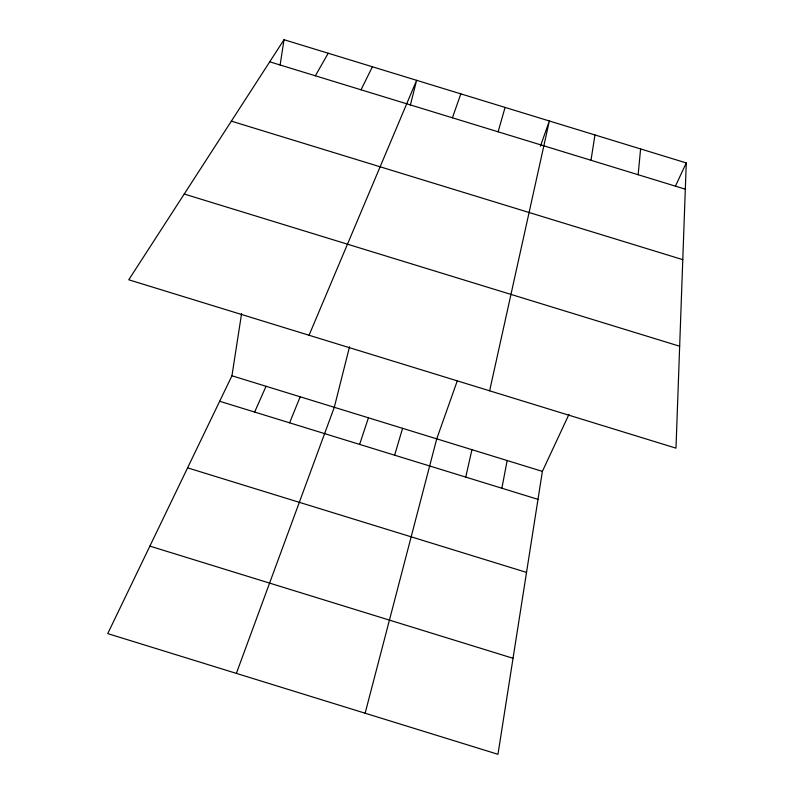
<?xml version="1.0" encoding="UTF-8"?>
<svg xmlns="http://www.w3.org/2000/svg" width="794" height="794" viewBox="0 0 794 794"><rect width="100%" height="100%" fill="white"/><g stroke="black" fill="none" stroke-linecap="round" stroke-linejoin="round"><path stroke-width="1.19" d="M686.264 162.929L675.992 448.153L128.767 279.786L284.034 39.7L686.264 162.929L675.396 186.233M638.138 174.73L640.599 148.944M568.99 414.329L542.381 471.378L497.967 754.3L107.736 633.602L231.947 375.78L241.584 313.6M280.103 65.078L284.034 39.7M590.984 160.279L594.964 134.96M501.868 488.231L507.158 460.53M489.63 390.817L549.339 120.986L540.426 146.136M465.75 477.105L471.944 449.692M349.519 346.809L334.294 407.292L236.364 673.381M410.389 105.016L416.612 80.313L309.055 335.257M365.131 713.211L436.74 438.844L457.175 381.16M498.106 131.814L505.083 107.418M394.628 455.19L402.578 428.323M359.613 444.402L368.436 417.813M452.401 117.8L460.838 93.871M289.612 422.835L300.172 396.792M254.636 412.056L266.05 386.281M361.032 89.791L372.396 66.775M315.367 75.797L328.21 53.238M269.732 61.813L685.321 189.19M231.362 121.145L682.78 259.648M184.228 194.034L679.664 346.234M231.947 375.78L542.381 471.378M219.66 401.278L537.995 499.357M187.583 467.855L526.521 572.405M149.877 546.123L513.043 658.286"/></g></svg>
